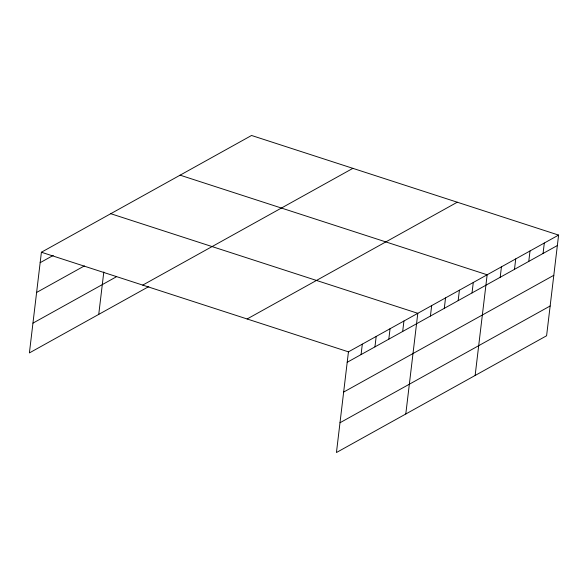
<?xml version="1.0" encoding="UTF-8"?>
<svg xmlns="http://www.w3.org/2000/svg" width="588" height="588" viewBox="0 0 588 588"><rect width="100%" height="100%" fill="white"/><g stroke="black" fill="none" stroke-linecap="round" stroke-linejoin="round"><path stroke-width="0.88" d="M558.6 235.082L348.449 351.844L336.446 452.525L546.597 335.763L558.6 235.082L251.554 135.475L41.403 252.237L29.4 352.918L148.838 286.554M98.747 314.382L103.804 271.972M361.076 354.586L362.318 344.142M374.946 346.876L376.188 336.432M388.815 339.173L390.057 328.729M402.684 331.463L403.927 321.019M405.793 413.996L417.796 313.316L110.757 213.701M430.423 316.05L431.665 305.606M444.293 308.347L445.542 297.903M458.162 300.637L459.412 290.193M472.032 292.934L473.281 282.49M475.141 375.46L487.151 274.78L180.104 175.173M500.197 277.286L501.439 266.842M514.485 269.348L515.727 258.904M528.774 261.403L530.016 250.966M543.062 253.465L544.312 243.02M40.16 262.682L53.258 255.405M36.61 292.457L84.385 265.916M32.95 323.135L116.174 276.904M142.73 285.106L352.881 168.344M247.122 318.975L457.273 202.213M347.207 362.289L557.358 245.527M343.657 392.071L553.8 275.302M339.996 422.75L550.148 305.988M41.403 252.237L348.449 351.844"/></g></svg>
